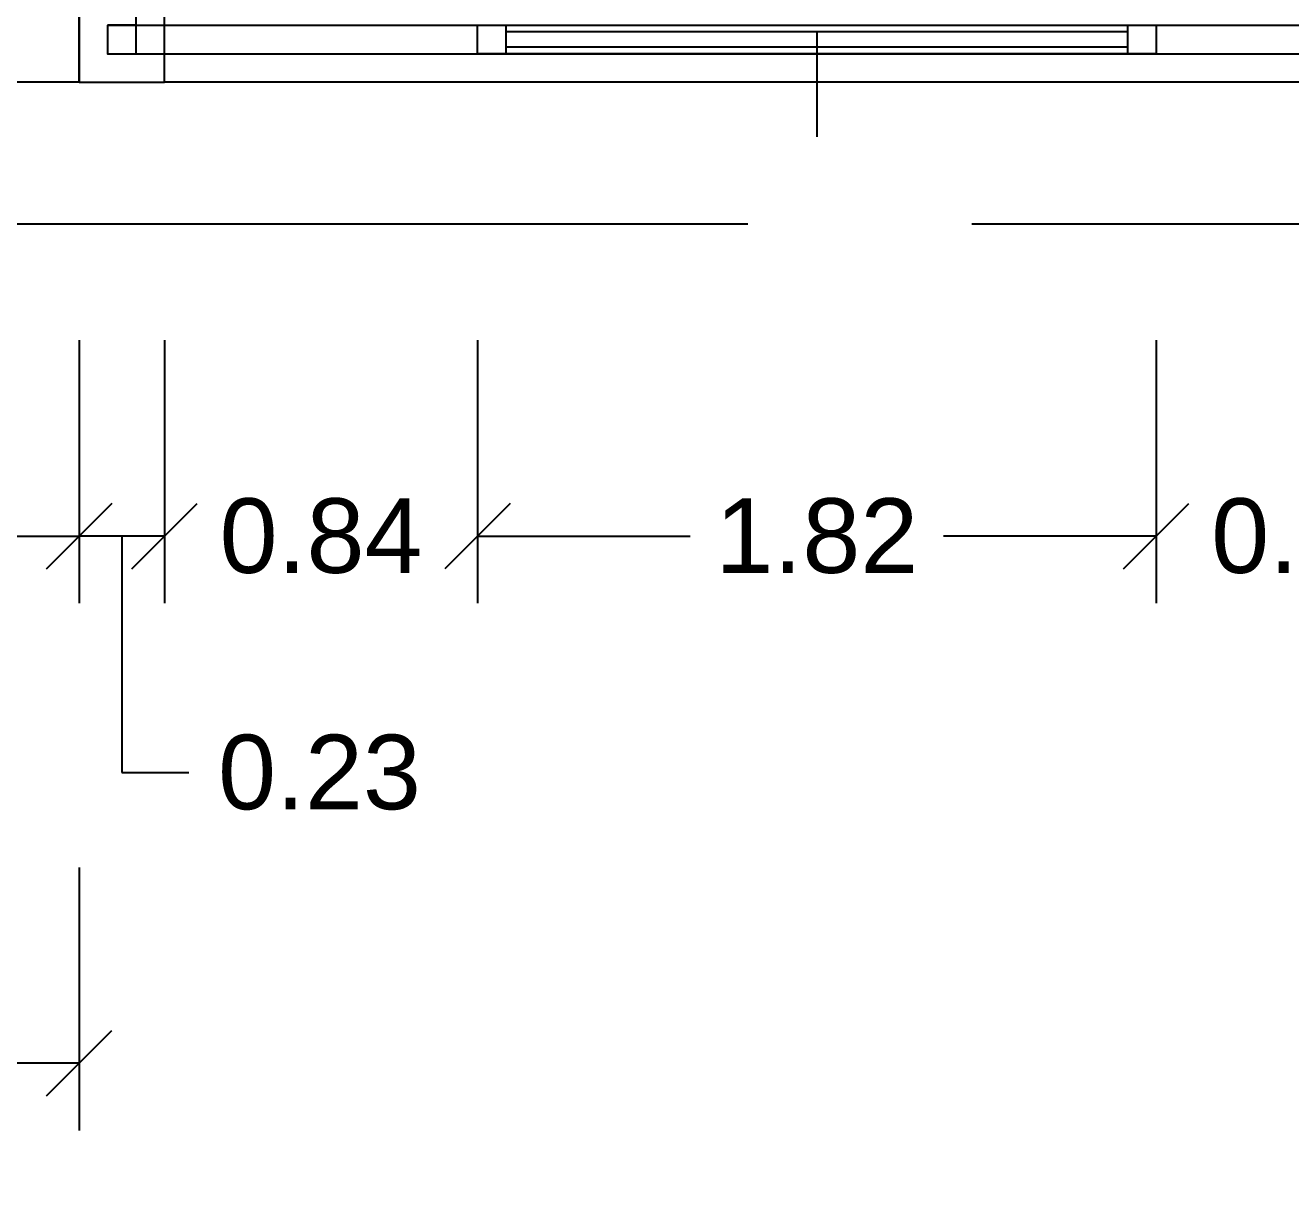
# Model space of a CAD drawing. Header units: metres. Extents: x 428 to 1115, y -4076 to 3914.
# Drawn here: x 1097.286 to 1100.679, y -3853.943 to -3850.784 of the extents above; entities that cross this region are included whole.
import ezdxf

# ---------------------------------------------------------------- set-up
doc = ezdxf.new("R2010")
doc.units = ezdxf.units.M
doc.header["$MEASUREMENT"] = 0
doc.header["$PDMODE"] = 2
doc.linetypes.add('ACAD_ISO02W100', pattern=[15, 12, -3])
for name, color, linetype in [('M20 concreting', 3, 'Continuous'), ('ms section', 5, 'Continuous'), ('projected_site_clearence', 150, 'Continuous'), ('wall', 150, 'Continuous'), ('window', 2, 'Continuous')]:
    doc.layers.add(name, color=color, linetype=linetype)
doc.styles.add('labor camp', font='arial.ttf')
doc.dimstyles.new('1@100', dxfattribs={"dimtxt": 0.2, "dimasz": 0.175, "dimexe": 0.18, "dimexo": 0.0625, "dimgap": 0.09, "dimtad": 0, "dimtih": 1, "dimtoh": 1, "dimzin": 0, "dimdsep": 46, "dimtxsty": 'labor camp', "dimblk": 'OBLIQUE', "dimcen": 0.09, "dimadec": 0, "dimazin": 0, "dimtfac": 1, "dimtofl": 0, "dimtmove": 1, "dimatfit": 3, "dimfxl": 0.525, "dimfxlon": 1, "dimtolj": 1, "dimtzin": 0, "dimarcsym": 0})

# ---------------------------------------------------------------- blocks, each defined once
blk = doc.blocks.new('_Oblique')
at = {"color": 0, "linetype": 'ByBlock', "lineweight": -2}
blk.add_line((-0.5, -0.5), (0.5, 0.5), dxfattribs=at)
blk = doc.blocks.new('*D108')
at = {"layer": 'Defpoints', "color": 0, "transparency": 16777216}
for p in [(1100.3177, -3850.8598), (1101.1571, -3850.936), (1100.3177, -3852.1532)]:
    blk.add_point(p, dxfattribs=at)
at = {"layer": 'window', "color": 0, "lineweight": -2, "transparency": 16777216}
for p, q in [((1100.3177, -3851.6282), (1100.3177, -3852.3332)), ((1101.1571, -3851.6282), (1101.1571, -3852.3332)), ((1100.3177, -3852.1532), (1100.1427, -3852.1532)), ((1101.1571, -3852.1532), (1101.3321, -3852.1532))]:
    blk.add_line(p, q, dxfattribs=at)
at = {"layer": 'window', "color": 0, "lineweight": -2, "transparency": 16777216, "xscale": 0.175, "yscale": 0.175, "zscale": 0.175}
blk.add_blockref('_Oblique', (1100.3177, -3852.1532), dxfattribs=at)
at = {"layer": 'window', "color": 0, "lineweight": -2, "transparency": 16777216, "xscale": 0.175, "yscale": 0.175, "zscale": 0.175, "rotation": 180}
blk.add_blockref('_Oblique', (1101.1571, -3852.1532), dxfattribs=at)
at = {"layer": 'window', "color": 0, "transparency": 16777216, "insert": (1100.7374, -3852.1532), "char_height": 0.2, "attachment_point": 5, "style": 'labor camp'}
blk.add_mtext('\\A1;0.84', dxfattribs=at)
blk = doc.blocks.new('*D109')
at = {"layer": 'Defpoints', "color": 0, "transparency": 16777216}
for p in [(1098.4989, -3850.8598), (1100.3177, -3850.8598), (1098.4989, -3852.1532)]:
    blk.add_point(p, dxfattribs=at)
at = {"layer": 'window', "color": 0, "lineweight": -2, "transparency": 16777216}
for p, q in [((1098.4989, -3851.6282), (1098.4989, -3852.3332)), ((1100.3177, -3851.6282), (1100.3177, -3852.3332)), ((1098.4989, -3852.1532), (1099.069, -3852.1532)), ((1100.3177, -3852.1532), (1099.7476, -3852.1532))]:
    blk.add_line(p, q, dxfattribs=at)
at = {"layer": 'window', "color": 0, "lineweight": -2, "transparency": 16777216, "xscale": 0.175, "yscale": 0.175, "zscale": 0.175, "rotation": 180}
blk.add_blockref('_Oblique', (1098.4989, -3852.1532), dxfattribs=at)
at = {"layer": 'window', "color": 0, "lineweight": -2, "transparency": 16777216, "xscale": 0.175, "yscale": 0.175, "zscale": 0.175}
blk.add_blockref('_Oblique', (1100.3177, -3852.1532), dxfattribs=at)
at = {"layer": 'window', "color": 0, "transparency": 16777216, "insert": (1099.4083, -3852.1532), "char_height": 0.2, "attachment_point": 5, "style": 'labor camp'}
blk.add_mtext('\\A1;1.82', dxfattribs=at)
blk = doc.blocks.new('*D110')
at = {"layer": 'Defpoints', "color": 0, "transparency": 16777216}
for p in [(1098.4989, -3850.8598), (1097.6595, -3850.936), (1097.6595, -3852.1532)]:
    blk.add_point(p, dxfattribs=at)
at = {"layer": 'window', "color": 0, "lineweight": -2, "transparency": 16777216}
for p, q in [((1097.6595, -3851.6282), (1097.6595, -3852.3332)), ((1098.4989, -3851.6282), (1098.4989, -3852.3332)), ((1097.6595, -3852.1532), (1097.4845, -3852.1532)), ((1098.4989, -3852.1532), (1098.6739, -3852.1532))]:
    blk.add_line(p, q, dxfattribs=at)
at = {"layer": 'window', "color": 0, "lineweight": -2, "transparency": 16777216, "xscale": 0.175, "yscale": 0.175, "zscale": 0.175}
blk.add_blockref('_Oblique', (1097.6595, -3852.1532), dxfattribs=at)
at = {"layer": 'window', "color": 0, "lineweight": -2, "transparency": 16777216, "xscale": 0.175, "yscale": 0.175, "zscale": 0.175, "rotation": 180}
blk.add_blockref('_Oblique', (1098.4989, -3852.1532), dxfattribs=at)
at = {"layer": 'window', "color": 0, "transparency": 16777216, "insert": (1098.0792, -3852.1532), "char_height": 0.2, "attachment_point": 5, "style": 'labor camp'}
blk.add_mtext('\\A1;0.84', dxfattribs=at)
blk = doc.blocks.new('*D111')
at = {"layer": 'Defpoints', "color": 0, "transparency": 16777216}
for p in [(1097.4309, -3850.936), (1097.6595, -3850.936), (1097.4309, -3852.1532)]:
    blk.add_point(p, dxfattribs=at)
at = {"layer": 'window', "color": 0, "lineweight": -2, "transparency": 16777216}
for p, q in [((1097.4309, -3851.6282), (1097.4309, -3852.3332)), ((1097.6595, -3851.6282), (1097.6595, -3852.3332)), ((1097.6595, -3852.1532), (1097.4309, -3852.1532)), ((1097.5452, -3852.1532), (1097.5452, -3852.7869)), ((1097.5452, -3852.7869), (1097.7252, -3852.7869))]:
    blk.add_line(p, q, dxfattribs=at)
at = {"layer": 'window', "color": 0, "lineweight": -2, "transparency": 16777216, "xscale": 0.175, "yscale": 0.175, "zscale": 0.175, "rotation": 180}
blk.add_blockref('_Oblique', (1097.4309, -3852.1532), dxfattribs=at)
at = {"layer": 'window', "color": 0, "lineweight": -2, "transparency": 16777216, "xscale": 0.175, "yscale": 0.175, "zscale": 0.175}
blk.add_blockref('_Oblique', (1097.6595, -3852.1532), dxfattribs=at)
at = {"layer": 'window', "color": 0, "transparency": 16777216, "insert": (1098.075, -3852.7869), "char_height": 0.2, "attachment_point": 5, "style": 'labor camp'}
blk.add_mtext('\\A1;0.23', dxfattribs=at)
blk = doc.blocks.new('*D128')
at = {"layer": 'Defpoints', "color": 0, "transparency": 16777216}
for p in [(1096.3467, -3845.8098), (1097.4309, -3845.8098), (1097.4309, -3853.5664)]:
    blk.add_point(p, dxfattribs=at)
at = {"layer": 'window', "color": 0, "lineweight": -2, "transparency": 16777216}
for p, q in [((1096.3467, -3853.0414), (1096.3467, -3853.7464)), ((1097.4309, -3853.0414), (1097.4309, -3853.7464)), ((1096.3467, -3853.5664), (1096.5483, -3853.5664)), ((1097.4309, -3853.5664), (1097.2294, -3853.5664))]:
    blk.add_line(p, q, dxfattribs=at)
at = {"layer": 'window', "color": 0, "lineweight": -2, "transparency": 16777216, "xscale": 0.175, "yscale": 0.175, "zscale": 0.175, "rotation": 180}
blk.add_blockref('_Oblique', (1096.3467, -3853.5664), dxfattribs=at)
at = {"layer": 'window', "color": 0, "lineweight": -2, "transparency": 16777216, "xscale": 0.175, "yscale": 0.175, "zscale": 0.175}
blk.add_blockref('_Oblique', (1097.4309, -3853.5664), dxfattribs=at)
at = {"layer": 'window', "color": 0, "transparency": 16777216, "insert": (1096.8888, -3853.5664), "char_height": 0.2, "attachment_point": 5, "style": 'labor camp'}
blk.add_mtext('\\A1;1.08', dxfattribs=at)
blk = doc.blocks.new('*D131')
at = {"layer": 'Defpoints', "color": 0, "transparency": 16777216}
for p in [(1093.3966, -3847.1336), (1097.5452, -3850.8598), (1097.5452, -3854.8179)]:
    blk.add_point(p, dxfattribs=at)
at = {"layer": 'window', "color": 0, "lineweight": -2, "transparency": 16777216}
for p, q in [((1093.3966, -3854.2929), (1093.3966, -3854.9979)), ((1097.5452, -3854.2929), (1097.5452, -3854.9979)), ((1093.3966, -3854.8179), (1095.1164, -3854.8179)), ((1097.5452, -3854.8179), (1095.8254, -3854.8179))]:
    blk.add_line(p, q, dxfattribs=at)
at = {"layer": 'window', "color": 0, "lineweight": -2, "transparency": 16777216, "xscale": 0.175, "yscale": 0.175, "zscale": 0.175, "rotation": 180}
blk.add_blockref('_Oblique', (1093.3966, -3854.8179), dxfattribs=at)
at = {"layer": 'window', "color": 0, "lineweight": -2, "transparency": 16777216, "xscale": 0.175, "yscale": 0.175, "zscale": 0.175}
blk.add_blockref('_Oblique', (1097.5452, -3854.8179), dxfattribs=at)
at = {"layer": 'window', "color": 0, "transparency": 16777216, "insert": (1095.4709, -3854.8179), "char_height": 0.2, "attachment_point": 5, "style": 'labor camp'}
blk.add_mtext('\\A1;4.15', dxfattribs=at)
blk = doc.blocks.new('*D87')
at = {"layer": 'Defpoints', "color": 0, "transparency": 16777216}
for p in [(1085.8299, -3847.2098), (1097.4309, -3850.936), (1097.4309, -3855.5705)]:
    blk.add_point(p, dxfattribs=at)
at = {"layer": 'window', "color": 0, "lineweight": -2, "transparency": 16777216}
for p, q in [((1085.8299, -3855.0455), (1085.8299, -3855.7505)), ((1097.4309, -3855.0455), (1097.4309, -3855.7505)), ((1085.8299, -3855.5705), (1091.2127, -3855.5705)), ((1097.4309, -3855.5705), (1092.0481, -3855.5705))]:
    blk.add_line(p, q, dxfattribs=at)
at = {"layer": 'window', "color": 0, "lineweight": -2, "transparency": 16777216, "xscale": 0.175, "yscale": 0.175, "zscale": 0.175, "rotation": 180}
blk.add_blockref('_Oblique', (1085.8299, -3855.5705), dxfattribs=at)
at = {"layer": 'window', "color": 0, "lineweight": -2, "transparency": 16777216, "xscale": 0.175, "yscale": 0.175, "zscale": 0.175}
blk.add_blockref('_Oblique', (1097.4309, -3855.5705), dxfattribs=at)
at = {"layer": 'window', "color": 0, "transparency": 16777216, "insert": (1091.6304, -3855.5705), "char_height": 0.2, "attachment_point": 5, "style": 'labor camp'}
blk.add_mtext('\\A1;11.60', dxfattribs=at)
blk = doc.blocks.new('*D139')
at = {"layer": 'Defpoints', "color": 0, "transparency": 16777216}
for p in [(1096.8271, -3850.936), (1097.4309, -3850.936), (1097.4309, -3852.1532)]:
    blk.add_point(p, dxfattribs=at)
at = {"layer": 'window', "color": 0, "lineweight": -2, "transparency": 16777216}
for p, q in [((1096.8271, -3851.6282), (1096.8271, -3852.3332)), ((1097.4309, -3851.6282), (1097.4309, -3852.3332)), ((1096.8271, -3852.1532), (1097.4309, -3852.1532)), ((1097.129, -3852.1532), (1096.9547, -3852.7867)), ((1096.9547, -3852.7867), (1096.7747, -3852.7867))]:
    blk.add_line(p, q, dxfattribs=at)
at = {"layer": 'window', "color": 0, "lineweight": -2, "transparency": 16777216, "xscale": 0.175, "yscale": 0.175, "zscale": 0.175, "rotation": 180}
blk.add_blockref('_Oblique', (1096.8271, -3852.1532), dxfattribs=at)
at = {"layer": 'window', "color": 0, "lineweight": -2, "transparency": 16777216, "xscale": 0.175, "yscale": 0.175, "zscale": 0.175}
blk.add_blockref('_Oblique', (1097.4309, -3852.1532), dxfattribs=at)
at = {"layer": 'window', "color": 0, "transparency": 16777216, "insert": (1096.4252, -3852.7867), "char_height": 0.2, "attachment_point": 5, "style": 'labor camp'}
blk.add_mtext('\\A1;0.60', dxfattribs=at)

msp = doc.modelspace()

# ---------------------------------------------------------------- linework, layer by layer
at = {"layer": 'M20 concreting'}
msp.add_lwpolyline([(1097.4309, -3850.7074), (1097.4309, -3850.936), (1097.6595, -3850.936), (1097.6595, -3850.7074)], close=True, dxfattribs=at)
at = {"layer": 'ms section'}
msp.add_lwpolyline([(1097.5071, -3850.7836), (1097.5071, -3850.8598), (1097.5833, -3850.8598), (1097.5833, -3850.7836)], close=True, dxfattribs=at)
at = {"layer": 'projected_site_clearence', "linetype": 'ACAD_ISO02W100', "ltscale": 0.2}
msp.add_lwpolyline([(1085.4489, -3848.048), (1085.4489, -3842.4168), (1102.2236, -3842.4168), (1102.2236, -3851.317), (1096.593, -3851.317), (1096.593, -3848.048)], dxfattribs=at)
at = {"layer": 'wall'}
for p, q in [((1097.4309, -3850.936), (1097.4309, -3845.8098)), ((1097.5833, -3850.8598), (1097.5833, -3847.8956)), ((1097.5833, -3850.8598), (1097.5833, -3847.8956)), ((1097.5071, -3850.7836), (1101.2333, -3850.7836)), ((1097.5071, -3850.8598), (1101.3095, -3850.8598)), ((1097.4309, -3850.936), (1096.8271, -3850.936)), ((1101.3857, -3850.936), (1097.6595, -3850.936))]:
    msp.add_line(p, q, dxfattribs=at)
at = {"layer": 'window', "color": 202}
for p, q in [((1098.4989, -3850.8598), (1098.4989, -3850.7836)), ((1098.5751, -3850.8598), (1098.5751, -3850.7836)), ((1100.2415, -3850.8008), (1098.5751, -3850.8008)), ((1100.2415, -3850.7836), (1100.2415, -3850.8598)), ((1100.3177, -3850.7836), (1100.3177, -3850.8598)), ((1100.2415, -3850.8426), (1098.5751, -3850.8426)), ((1100.3177, -3850.8598), (1098.4989, -3850.8598))]:
    msp.add_line(p, q, dxfattribs=at)
at = {"layer": 'window', "color": 0}
msp.add_line((1099.4083, -3850.8008), (1099.4083, -3851.0822), dxfattribs=at)

# ---------------------------------------------------------------- dimensions: what is measured, and where the dimension line sits
for base, p1, p2, picture, middle in [((1097.4309, -3853.5664), (1096.3467, -3845.8098), (1097.4309, -3845.8098), '*D128', (1096.8888, -3853.5664)), ((1097.5452, -3854.8179), (1093.3966, -3847.1336), (1097.5452, -3850.8598), '*D131', (1095.4709, -3854.8179)), ((1097.4309, -3855.5705), (1085.8299, -3847.2098), (1097.4309, -3850.936), '*D87', (1091.6304, -3855.5705)), ((1097.6595, -3852.1532), (1098.4989, -3850.8598), (1097.6595, -3850.936), '*D110', (1098.0792, -3852.1532)), ((1098.4989, -3852.1532), (1100.3177, -3850.8598), (1098.4989, -3850.8598), '*D109', (1099.4083, -3852.1532)), ((1100.3177, -3852.1532), (1101.1571, -3850.936), (1100.3177, -3850.8598), '*D108', (1100.7374, -3852.1532)), ((1097.4309, -3852.1532), (1097.6595, -3850.936), (1097.4309, -3850.936), '*D111', (1097.8152, -3852.7869))]:
    dim = msp.add_linear_dim(base=base, p1=p1, p2=p2, dimstyle='1@100', dxfattribs=at)
    dim.commit()
    dim.dimension.update_dxf_attribs({"geometry": picture, "text_midpoint": middle})
dim = msp.add_linear_dim(base=(1097.4309, -3852.1532), p1=(1096.8271, -3850.936), p2=(1097.4309, -3850.936), dimstyle='1@100', dxfattribs=at)
dim.commit()
dim.dimension.update_dxf_attribs({"geometry": '*D139', "text_midpoint": (1096.6847, -3852.7867), "dimtype": 160})

doc.saveas('drawing.dxf')
